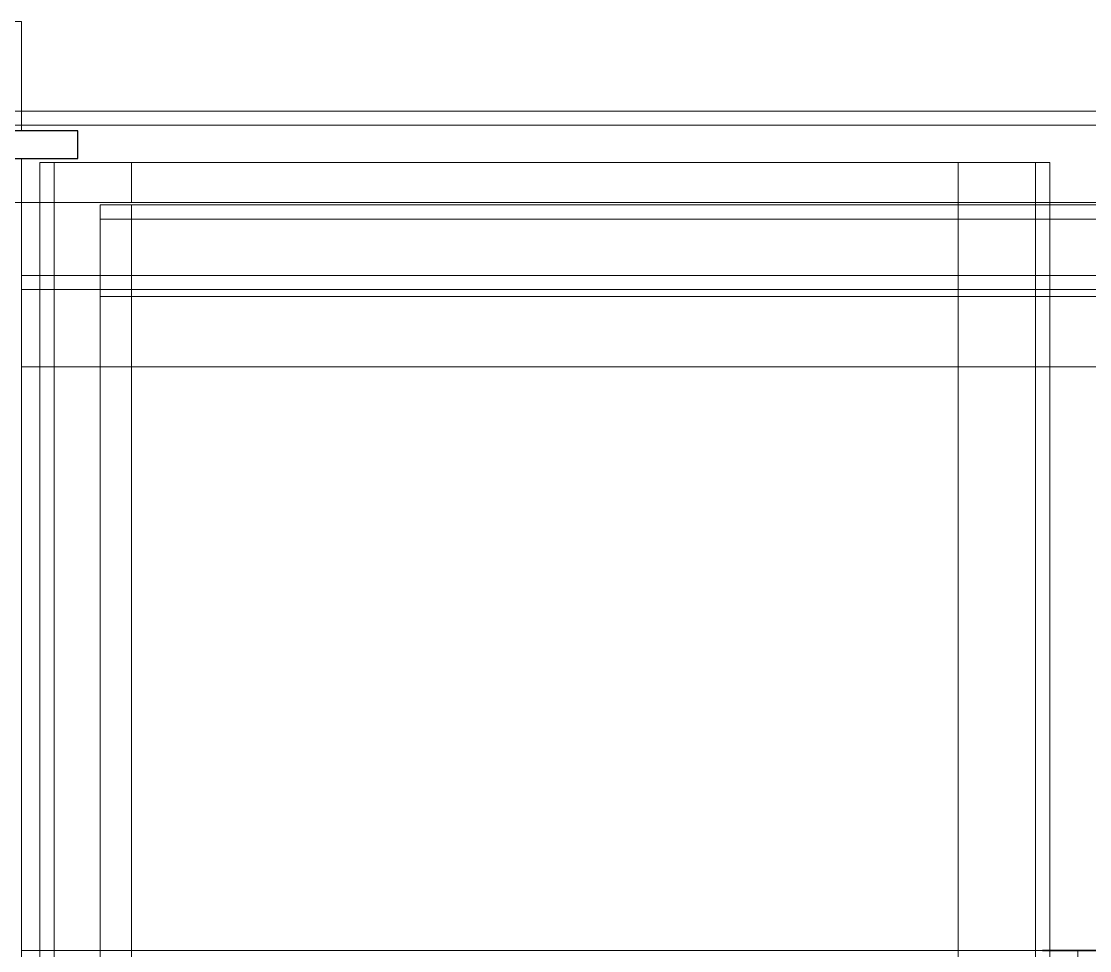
# Model space of a CAD drawing. Header units: centimetres. Extents: x -1906 to 5208, y -261 to 2955.
# Drawn here: x -134.28 to -111.54, y 2182.06 to 2201.85 of the extents above; entities that cross this region are included whole.
import ezdxf

# ---------------------------------------------------------------- set-up
doc = ezdxf.new("R2010")
doc.units = ezdxf.units.CM
doc.linetypes.add('_Overhead', pattern=[0.47625, 0.3175, -0.15875])
for name, color, linetype, lineweight in [('A-WALL', 7, 'Continuous', 18), ('S-BEAM', 7, 'Continuous', 18), ('S-COLS', 7, 'Continuous', 18)]:
    doc.layers.add(name, color=color, linetype=linetype, lineweight=lineweight)

# ---------------------------------------------------------------- blocks, each defined once
blk = doc.blocks.new('Costanera Perfil Z - Parametrizado - h_22cm-1721855-N01 - Planta trazado tuberias refrig exist_ - detalle 1')
at = {"layer": 'S-BEAM', "color": 254, "true_color": 0xcccccc}
for p, q in [((8.796, 1931.15), (8.796, 248.74)), ((8.796, 1931.15), (8.796, 248.74)), ((10.446, 322.543), (10.446, 248.74)), ((10.446, 322.543), (10.446, 248.74)), ((10.746, 322.545), (10.746, 248.74)), ((10.746, 322.545), (10.746, 248.74))]:
    blk.add_line(p, q, dxfattribs=at)
blk = doc.blocks.new('Costanera Perfil Z - Parametrizado - h_22cm-1724867-N01 - Planta trazado tuberias refrig exist_ - detalle 1')
at = {"layer": 'S-BEAM', "color": 254, "true_color": 0xcccccc}
for p, q in [((-6.796, 1126.939), (8.796, 1126.939)), ((8.796, 1126.939), (-6.796, 1126.939)), ((8.796, 1126.939), (10.446, 1126.939)), ((10.446, 1126.939), (8.796, 1126.939)), ((8.796, 1126.939), (10.746, 1126.939)), ((10.446, 1126.939), (8.796, 1126.939)), ((8.796, 1126.939), (8.796, 1108.679)), ((8.796, 1126.939), (8.796, 1108.679)), ((10.746, 1126.939), (10.446, 1126.939)), ((10.446, 1126.939), (10.446, 1108.679)), ((10.446, 1126.939), (10.446, 1108.679)), ((10.746, 1126.939), (10.746, 1108.679)), ((10.746, 1126.939), (10.746, 1108.679)), ((8.796, 1108.679), (8.796, 1106.729)), ((8.796, 1108.679), (8.796, 1106.729)), ((10.446, 1108.679), (10.446, 1106.729)), ((10.446, 1108.679), (10.446, 1107.029)), ((10.746, 1108.679), (10.746, 1107.029)), ((10.746, 1108.679), (10.746, 1106.729)), ((10.446, 1107.029), (10.446, 1106.729)), ((10.746, 1107.029), (10.746, 1106.729)), ((8.796, 1106.729), (8.796, 1059.505)), ((8.796, 1106.729), (8.796, 1059.505)), ((10.446, 1106.729), (10.446, 1059.505)), ((10.446, 1106.729), (10.446, 1059.505)), ((10.746, 1106.729), (10.746, 1059.505)), ((10.746, 1106.729), (10.746, 1059.505))]:
    blk.add_line(p, q, dxfattribs=at)
blk = doc.blocks.new('Costanera Perfil Z - Parametrizado - h_22cm-1724786-N01 - Planta trazado tuberias refrig exist_ - detalle 1')
at = {"layer": 'S-BEAM', "color": 254, "true_color": 0xcccccc}
for p, q in [((8.796, 1125.239), (8.796, 1124.844)), ((8.796, 1125.239), (8.796, 1124.844)), ((10.446, 1125.239), (10.446, 1124.844)), ((10.446, 1125.239), (10.446, 1124.844)), ((10.746, 1125.239), (10.746, 1124.844)), ((10.746, 1125.239), (10.746, 1124.844)), ((8.796, 1124.844), (8.796, 1124.544)), ((8.796, 1124.844), (8.796, 1124.544)), ((10.446, 1124.844), (10.446, 1124.544)), ((10.446, 1124.844), (10.446, 1124.544)), ((10.746, 1124.844), (10.746, 1124.544)), ((10.746, 1124.844), (10.746, 1124.544)), ((8.796, 1124.544), (8.796, 1123.561)), ((8.796, 1124.544), (8.796, 1123.561)), ((10.446, 1124.544), (10.446, 1123.561)), ((10.446, 1124.544), (10.446, 1123.561)), ((10.746, 1124.544), (10.746, 1123.561)), ((10.746, 1124.544), (10.746, 1123.561)), ((8.796, 1123.561), (8.796, 1122.894)), ((8.796, 1123.561), (8.796, 1122.894)), ((10.446, 1123.561), (10.446, 1122.894)), ((10.446, 1123.561), (10.446, 1122.894)), ((10.746, 1123.561), (10.746, 1122.894)), ((10.746, 1123.561), (10.746, 1122.894)), ((8.796, 1122.894), (8.796, 1105.302)), ((8.796, 1122.894), (8.796, 1105.302)), ((10.446, 1122.894), (10.446, 1105.302)), ((10.446, 1122.894), (10.446, 1105.302)), ((10.746, 1122.894), (10.746, 1105.302)), ((10.746, 1122.894), (10.746, 1105.302)), ((8.796, 1105.302), (8.796, 1103.652)), ((8.796, 1105.302), (8.796, 1103.652)), ((10.446, 1105.302), (10.446, 1103.652)), ((10.446, 1105.302), (10.446, 1103.652)), ((10.746, 1105.302), (10.746, 1103.652)), ((10.746, 1105.302), (10.746, 1103.652)), ((8.796, 1103.652), (8.796, 1103.352)), ((8.796, 1103.652), (8.796, 1103.352)), ((10.446, 1103.652), (10.446, 1103.352)), ((10.446, 1103.652), (10.446, 1103.352)), ((10.746, 1103.652), (10.746, 1103.352)), ((10.746, 1103.652), (10.746, 1103.352)), ((8.796, 1103.352), (8.796, 1056.127)), ((8.796, 1103.352), (8.796, 1056.127)), ((10.446, 1103.352), (10.446, 1056.127)), ((10.446, 1103.352), (10.446, 1056.127)), ((10.746, 1103.352), (10.746, 1056.127)), ((10.746, 1103.352), (10.746, 1056.127))]:
    blk.add_line(p, q, dxfattribs=at)
blk = doc.blocks.new('Costanera Perfil Z - Parametrizado - h_22cm-1724570-N01 - Planta trazado tuberias refrig exist_ - detalle 1')
at = {"layer": 'S-BEAM', "color": 254, "true_color": 0xcccccc}
for p, q in [((-10.446, 967.218), (-10.746, 967.218)), ((-10.746, 967.218), (8.796, 967.218)), ((-10.746, 967.218), (-10.746, 966.364)), ((-10.746, 967.218), (-10.746, 966.364)), ((8.796, 967.218), (-10.446, 967.218)), ((-10.446, 967.218), (-8.796, 967.218)), ((-8.796, 967.218), (-10.446, 967.218)), ((-10.446, 967.218), (-10.446, 966.364)), ((-10.446, 967.218), (-10.446, 966.364)), ((-8.796, 967.218), (-8.796, 966.364)), ((-8.796, 967.218), (-8.796, 966.364)), ((10.446, 967.218), (8.796, 967.218)), ((8.796, 967.218), (10.446, 967.218)), ((10.446, 967.218), (8.796, 967.218)), ((8.796, 967.218), (10.746, 967.218)), ((8.796, 967.218), (8.796, 966.364)), ((8.796, 967.218), (8.796, 966.364)), ((10.746, 967.218), (10.446, 967.218)), ((10.446, 967.218), (10.446, 966.364)), ((10.446, 967.218), (10.446, 966.364)), ((10.746, 966.364), (10.746, 967.218)), ((10.746, 967.218), (10.746, 966.364)), ((-10.746, 966.364), (-10.746, 948.772)), ((-10.746, 966.364), (-10.746, 948.772)), ((-10.446, 966.364), (-10.446, 948.772)), ((-10.446, 966.364), (-10.446, 948.772)), ((8.796, 966.364), (8.796, 948.772)), ((8.796, 966.364), (8.796, 948.772)), ((10.446, 966.364), (10.446, 948.772)), ((10.746, 948.772), (10.746, 966.364)), ((-8.796, 966.314), (-8.796, 966.014)), ((-8.796, 966.314), (-8.796, 966.014)), ((10.446, 966.314), (10.446, 964.364)), ((10.746, 966.314), (10.746, 964.364)), ((-8.796, 966.014), (-8.796, 964.364)), ((-8.796, 966.014), (-8.796, 964.364)), ((-8.796, 964.364), (-8.796, 948.772)), ((-8.796, 964.364), (-8.796, 948.772)), ((10.446, 964.364), (10.446, 948.772)), ((10.746, 964.364), (10.746, 948.772))]:
    blk.add_line(p, q, dxfattribs=at)
blk = doc.blocks.new('Costanera Perfil Z - Parametrizado - h_22cm-V9-N01 - Planta trazado tuberias refrig exist_ - detalle 1')
at = {"layer": 'S-BEAM', "color": 254, "true_color": 0xcccccc}
for p, q in [((-10.446, 967.218), (-10.746, 967.218)), ((-10.746, 967.218), (-10.446, 967.218)), ((-10.746, 967.218), (-10.746, 966.364)), ((-10.746, 967.218), (-10.746, 966.364)), ((-8.796, 967.218), (-10.446, 967.218)), ((-10.446, 967.218), (-8.796, 967.218)), ((-8.796, 967.218), (-10.446, 967.218)), ((-10.446, 967.218), (-8.796, 967.218)), ((-10.446, 967.218), (-10.446, 966.364)), ((-10.446, 967.218), (-10.446, 966.364)), ((8.796, 967.218), (-8.796, 967.218)), ((-8.796, 967.218), (8.796, 967.218)), ((-8.796, 967.218), (-8.796, 966.364)), ((-8.796, 967.218), (-8.796, 966.364)), ((10.446, 967.218), (8.796, 967.218)), ((8.796, 967.218), (10.446, 967.218)), ((10.446, 967.218), (8.796, 967.218)), ((8.796, 967.218), (10.446, 967.218)), ((8.796, 967.218), (8.796, 966.364)), ((8.796, 967.218), (8.796, 966.364)), ((10.746, 967.218), (10.446, 967.218)), ((10.446, 967.218), (10.746, 967.218)), ((10.446, 967.218), (10.446, 966.364)), ((10.446, 967.218), (10.446, 966.364)), ((10.746, 966.364), (10.746, 967.218)), ((10.746, 967.218), (10.746, 966.364)), ((-10.746, 966.364), (-10.746, 964.814)), ((-10.746, 966.364), (-10.746, 964.814)), ((-10.446, 966.364), (-10.446, 964.814)), ((-10.446, 966.364), (-10.446, 964.814)), ((-8.796, 966.314), (-8.796, 966.014)), ((-8.796, 966.314), (-8.796, 966.014)), ((8.796, 966.314), (8.796, 966.014)), ((8.796, 966.314), (8.796, 966.014)), ((10.446, 966.314), (10.446, 966.014)), ((10.446, 966.314), (10.446, 966.014)), ((10.746, 966.014), (10.746, 966.314)), ((10.746, 966.314), (10.746, 966.014)), ((-8.796, 966.014), (-8.796, 964.814)), ((-8.796, 966.014), (-8.796, 964.814)), ((8.796, 966.014), (8.796, 964.364)), ((8.796, 966.014), (8.796, 964.364)), ((10.446, 966.014), (10.446, 964.364)), ((10.446, 966.014), (10.446, 964.814)), ((10.746, 964.364), (10.746, 966.014)), ((10.746, 966.014), (10.746, 964.814)), ((-10.746, 964.814), (-10.746, 962.864)), ((-10.746, 964.814), (-10.746, 964.514)), ((-10.446, 964.814), (-10.446, 964.514)), ((-10.446, 964.814), (-10.446, 962.864)), ((-8.796, 964.814), (-8.796, 964.514)), ((-8.796, 964.814), (-8.796, 964.514)), ((10.446, 964.814), (10.446, 964.364)), ((10.746, 964.814), (10.746, 964.364)), ((-10.746, 964.514), (-10.746, 962.864)), ((-10.446, 964.514), (-10.446, 962.864)), ((-8.796, 964.514), (-8.796, 964.364)), ((-8.796, 964.514), (-8.796, 964.364)), ((-8.796, 964.364), (-8.796, 962.864)), ((-8.796, 964.364), (-8.796, 962.864)), ((8.796, 964.364), (8.796, 948.772)), ((8.796, 964.364), (8.796, 948.772)), ((10.446, 964.364), (10.446, 948.772)), ((10.446, 964.364), (10.446, 962.864)), ((10.746, 948.772), (10.746, 964.364)), ((10.746, 964.364), (10.746, 962.864)), ((-10.746, 962.864), (-10.746, 948.772)), ((-10.746, 962.864), (-10.746, 948.772)), ((-10.446, 962.864), (-10.446, 948.772)), ((-10.446, 962.864), (-10.446, 948.772)), ((-8.796, 962.864), (-8.796, 948.772)), ((-8.796, 962.864), (-8.796, 948.772)), ((10.446, 962.864), (10.446, 948.772)), ((10.746, 962.864), (10.746, 948.772))]:
    blk.add_line(p, q, dxfattribs=at)
blk = doc.blocks.new('Costanera Perfil Z - Parametrizado - h_22cm-V10-N01 - Planta trazado tuberias refrig exist_ - detalle 1')
at = {"layer": 'S-BEAM', "color": 254, "true_color": 0xcccccc}
for p, q in [((-10.446, 967.218), (-10.746, 967.218)), ((-10.746, 967.218), (-10.446, 967.218)), ((-10.746, 967.218), (-10.746, 966.364)), ((-10.746, 967.218), (-10.746, 966.364)), ((-8.796, 967.218), (-10.446, 967.218)), ((-10.446, 967.218), (-8.796, 967.218)), ((-8.796, 967.218), (-10.446, 967.218)), ((-10.446, 967.218), (-8.796, 967.218)), ((-10.446, 967.218), (-10.446, 966.364)), ((-10.446, 967.218), (-10.446, 966.364)), ((8.796, 967.218), (-8.796, 967.218)), ((-8.796, 967.218), (8.796, 967.218)), ((-8.796, 967.218), (-8.796, 966.364)), ((-8.796, 967.218), (-8.796, 966.364)), ((10.446, 967.218), (8.796, 967.218)), ((8.796, 967.218), (10.446, 967.218)), ((10.446, 967.218), (8.796, 967.218)), ((8.796, 967.218), (10.446, 967.218)), ((8.796, 967.218), (8.796, 966.364)), ((8.796, 967.218), (8.796, 966.364)), ((10.746, 967.218), (10.446, 967.218)), ((10.446, 967.218), (10.746, 967.218)), ((10.446, 967.218), (10.446, 966.364)), ((10.446, 967.218), (10.446, 966.364)), ((10.746, 966.364), (10.746, 967.218)), ((10.746, 967.218), (10.746, 966.364)), ((-10.746, 966.364), (-10.746, 964.814)), ((-10.746, 966.364), (-10.746, 964.814)), ((-10.446, 966.364), (-10.446, 964.814)), ((-10.446, 966.364), (-10.446, 964.814)), ((-8.796, 966.314), (-8.796, 966.014)), ((-8.796, 966.314), (-8.796, 966.014)), ((8.796, 966.314), (8.796, 966.014)), ((8.796, 966.314), (8.796, 966.014)), ((10.446, 966.314), (10.446, 966.014)), ((10.446, 966.314), (10.446, 966.014)), ((10.746, 966.014), (10.746, 966.314)), ((10.746, 966.314), (10.746, 966.014)), ((-8.796, 966.014), (-8.796, 964.814)), ((-8.796, 966.014), (-8.796, 964.814)), ((8.796, 966.014), (8.796, 964.814)), ((8.796, 966.014), (8.796, 964.814)), ((10.446, 966.014), (10.446, 964.814)), ((10.446, 966.014), (10.446, 964.814)), ((10.746, 964.814), (10.746, 966.014)), ((10.746, 966.014), (10.746, 964.814)), ((-10.746, 964.814), (-10.746, 964.514)), ((-10.746, 964.814), (-10.746, 964.514)), ((-10.446, 964.814), (-10.446, 964.514)), ((-10.446, 964.814), (-10.446, 964.514)), ((-8.796, 964.814), (-8.796, 964.514)), ((-8.796, 964.814), (-8.796, 964.514)), ((8.796, 964.814), (8.796, 964.514)), ((8.796, 964.814), (8.796, 964.514)), ((10.446, 964.814), (10.446, 964.514)), ((10.446, 964.814), (10.446, 964.514)), ((10.746, 964.514), (10.746, 964.814)), ((10.746, 964.814), (10.746, 964.514)), ((-10.746, 964.514), (-10.746, 962.864)), ((-10.746, 964.514), (-10.746, 962.864)), ((-10.446, 964.514), (-10.446, 962.864)), ((-10.446, 964.514), (-10.446, 962.864)), ((-8.796, 964.514), (-8.796, 964.364)), ((-8.796, 964.514), (-8.796, 964.364)), ((8.796, 964.514), (8.796, 964.364)), ((8.796, 964.514), (8.796, 964.364)), ((10.446, 964.514), (10.446, 964.364)), ((10.446, 964.514), (10.446, 964.364)), ((10.746, 964.364), (10.746, 964.514)), ((10.746, 964.514), (10.746, 964.364)), ((-8.796, 964.364), (-8.796, 962.864)), ((-8.796, 964.364), (-8.796, 962.864)), ((8.796, 964.364), (8.796, 962.864)), ((8.796, 964.364), (8.796, 962.864)), ((10.446, 964.364), (10.446, 962.864)), ((10.446, 964.364), (10.446, 962.864)), ((10.746, 962.864), (10.746, 964.364)), ((10.746, 964.364), (10.746, 962.864)), ((-10.746, 962.864), (-10.746, 948.772)), ((-10.746, 962.864), (-10.746, 950.433)), ((-10.446, 962.864), (-10.446, 950.433)), ((-10.446, 962.864), (-10.446, 948.772)), ((-8.796, 962.864), (-8.796, 950.433)), ((-8.796, 962.864), (-8.796, 950.433)), ((8.796, 962.864), (8.796, 948.772)), ((8.796, 962.864), (8.796, 948.772)), ((10.446, 962.864), (10.446, 948.772)), ((10.446, 962.864), (10.446, 948.772)), ((10.746, 948.772), (10.746, 962.864)), ((10.746, 962.864), (10.746, 948.772))]:
    blk.add_line(p, q, dxfattribs=at)
blk = doc.blocks.new('Costanera Perfil Z - Parametrizado - h_22cm-V11-N01 - Planta trazado tuberias refrig exist_ - detalle 1')
at = {"layer": 'S-BEAM', "color": 254, "true_color": 0xcccccc}
for p, q in [((-10.446, 967.218), (-10.746, 967.218)), ((-10.746, 967.218), (-10.446, 967.218)), ((-10.746, 967.218), (-10.746, 966.364)), ((-10.746, 967.218), (-10.746, 966.364)), ((-8.796, 967.218), (-10.446, 967.218)), ((-10.446, 967.218), (-8.796, 967.218)), ((-8.796, 967.218), (-10.446, 967.218)), ((-10.446, 967.218), (-8.796, 967.218)), ((-10.446, 967.218), (-10.446, 966.364)), ((-10.446, 967.218), (-10.446, 966.364)), ((8.796, 967.218), (-8.796, 967.218)), ((-8.796, 967.218), (8.796, 967.218)), ((-8.796, 967.218), (-8.796, 966.364)), ((-8.796, 967.218), (-8.796, 966.364)), ((10.446, 967.218), (8.796, 967.218)), ((8.796, 967.218), (10.446, 967.218)), ((10.446, 967.218), (8.796, 967.218)), ((8.796, 967.218), (10.446, 967.218)), ((8.796, 967.218), (8.796, 966.364)), ((8.796, 967.218), (8.796, 966.364)), ((10.746, 967.218), (10.446, 967.218)), ((10.446, 967.218), (10.746, 967.218)), ((10.446, 967.218), (10.446, 966.364)), ((10.446, 967.218), (10.446, 966.364)), ((10.746, 966.364), (10.746, 967.218)), ((10.746, 967.218), (10.746, 966.364)), ((-10.746, 966.364), (-10.746, 964.814)), ((-10.746, 966.364), (-10.746, 964.814)), ((-10.446, 966.364), (-10.446, 964.814)), ((-10.446, 966.364), (-10.446, 964.814)), ((-8.796, 966.314), (-8.796, 966.014)), ((-8.796, 966.314), (-8.796, 966.014)), ((8.796, 966.314), (8.796, 966.014)), ((8.796, 966.314), (8.796, 966.014)), ((10.446, 966.314), (10.446, 966.014)), ((10.446, 966.314), (10.446, 966.014)), ((10.746, 966.014), (10.746, 966.314)), ((10.746, 966.314), (10.746, 966.014)), ((-8.796, 966.014), (-8.796, 964.814)), ((-8.796, 966.014), (-8.796, 964.814)), ((8.796, 966.014), (8.796, 964.814)), ((8.796, 966.014), (8.796, 964.814)), ((10.446, 966.014), (10.446, 964.814)), ((10.446, 966.014), (10.446, 964.814)), ((10.746, 964.814), (10.746, 966.014)), ((10.746, 966.014), (10.746, 964.814)), ((-10.746, 964.814), (-10.746, 964.514)), ((-10.746, 964.814), (-10.746, 964.514)), ((-10.446, 964.814), (-10.446, 964.514)), ((-10.446, 964.814), (-10.446, 964.514)), ((-8.796, 964.814), (-8.796, 964.514)), ((-8.796, 964.814), (-8.796, 964.514)), ((8.796, 964.814), (8.796, 964.514)), ((8.796, 964.814), (8.796, 964.514)), ((10.446, 964.814), (10.446, 964.514)), ((10.446, 964.814), (10.446, 964.514)), ((10.746, 964.514), (10.746, 964.814)), ((10.746, 964.814), (10.746, 964.514)), ((-10.746, 964.514), (-10.746, 962.864)), ((-10.746, 964.514), (-10.746, 962.864)), ((-10.446, 964.514), (-10.446, 962.864)), ((-10.446, 964.514), (-10.446, 962.864)), ((-8.796, 964.514), (-8.796, 964.364)), ((-8.796, 964.514), (-8.796, 964.364)), ((8.796, 964.514), (8.796, 964.364)), ((8.796, 964.514), (8.796, 964.364)), ((10.446, 964.514), (10.446, 964.364)), ((10.446, 964.514), (10.446, 964.364)), ((10.746, 964.364), (10.746, 964.514)), ((10.746, 964.514), (10.746, 964.364)), ((-8.796, 964.364), (-8.796, 962.864)), ((-8.796, 964.364), (-8.796, 962.864)), ((8.796, 964.364), (8.796, 962.864)), ((8.796, 964.364), (8.796, 962.864)), ((10.446, 964.364), (10.446, 962.864)), ((10.446, 964.364), (10.446, 962.864)), ((10.746, 962.864), (10.746, 964.364)), ((10.746, 964.364), (10.746, 962.864)), ((-10.746, 962.864), (-10.746, 950.433)), ((-10.746, 962.864), (-10.746, 950.433)), ((-10.446, 962.864), (-10.446, 950.433)), ((-10.446, 962.864), (-10.446, 950.433)), ((-8.796, 962.864), (-8.796, 950.433)), ((-8.796, 962.864), (-8.796, 950.433)), ((8.796, 962.864), (8.796, 950.433)), ((8.796, 962.864), (8.796, 950.433)), ((10.446, 962.864), (10.446, 950.433)), ((10.446, 962.864), (10.446, 950.433)), ((10.746, 950.433), (10.746, 962.864)), ((10.746, 962.864), (10.746, 950.433))]:
    blk.add_line(p, q, dxfattribs=at)
blk = doc.blocks.new('Costanera Perfil Z - Parametrizado - h_22cm-V12-N01 - Planta trazado tuberias refrig exist_ - detalle 1')
at = {"layer": 'S-BEAM', "color": 254, "true_color": 0xcccccc}
for p, q in [((-10.446, 967.218), (-10.746, 967.218)), ((-10.746, 967.218), (-10.446, 967.218)), ((-10.746, 967.218), (-10.746, 966.364)), ((-10.746, 967.218), (-10.746, 966.364)), ((-8.796, 967.218), (-10.446, 967.218)), ((-10.446, 967.218), (-8.796, 967.218)), ((-8.796, 967.218), (-10.446, 967.218)), ((-10.446, 967.218), (-8.796, 967.218)), ((-10.446, 967.218), (-10.446, 966.364)), ((-10.446, 967.218), (-10.446, 966.364)), ((8.796, 967.218), (-8.796, 967.218)), ((-8.796, 967.218), (8.796, 967.218)), ((-8.796, 967.218), (-8.796, 966.364)), ((-8.796, 967.218), (-8.796, 966.364)), ((10.446, 967.218), (8.796, 967.218)), ((8.796, 967.218), (10.446, 967.218)), ((10.446, 967.218), (8.796, 967.218)), ((8.796, 967.218), (10.446, 967.218)), ((8.796, 967.218), (8.796, 966.364)), ((8.796, 967.218), (8.796, 966.364)), ((10.746, 967.218), (10.446, 967.218)), ((10.446, 967.218), (10.746, 967.218)), ((10.446, 967.218), (10.446, 966.364)), ((10.446, 967.218), (10.446, 966.364)), ((10.746, 966.364), (10.746, 967.218)), ((10.746, 967.218), (10.746, 966.364)), ((-10.746, 966.364), (-10.746, 964.814)), ((-10.746, 966.364), (-10.746, 964.814)), ((-10.446, 966.364), (-10.446, 964.814)), ((-10.446, 966.364), (-10.446, 964.814)), ((-8.796, 966.314), (-8.796, 966.014)), ((-8.796, 966.314), (-8.796, 966.014)), ((8.796, 966.314), (8.796, 966.014)), ((8.796, 966.314), (8.796, 966.014)), ((10.446, 966.314), (10.446, 966.014)), ((10.446, 966.314), (10.446, 966.014)), ((10.746, 966.014), (10.746, 966.314)), ((10.746, 966.314), (10.746, 966.014)), ((-8.796, 966.014), (-8.796, 964.814)), ((-8.796, 966.014), (-8.796, 964.814)), ((8.796, 966.014), (8.796, 964.814)), ((8.796, 966.014), (8.796, 964.814)), ((10.446, 966.014), (10.446, 964.814)), ((10.446, 966.014), (10.446, 964.814)), ((10.746, 964.814), (10.746, 966.014)), ((10.746, 966.014), (10.746, 964.814)), ((-10.746, 964.814), (-10.746, 964.514)), ((-10.746, 964.814), (-10.746, 964.514)), ((-10.446, 964.814), (-10.446, 964.514)), ((-10.446, 964.814), (-10.446, 964.514)), ((-8.796, 964.814), (-8.796, 964.514)), ((-8.796, 964.814), (-8.796, 964.514)), ((8.796, 964.814), (8.796, 964.514)), ((8.796, 964.814), (8.796, 964.514)), ((10.446, 964.814), (10.446, 964.514)), ((10.446, 964.814), (10.446, 964.514)), ((10.746, 964.514), (10.746, 964.814)), ((10.746, 964.814), (10.746, 964.514)), ((-10.746, 964.514), (-10.746, 962.864)), ((-10.746, 964.514), (-10.746, 962.864)), ((-10.446, 964.514), (-10.446, 962.864)), ((-10.446, 964.514), (-10.446, 962.864)), ((-8.796, 964.514), (-8.796, 964.364)), ((-8.796, 964.514), (-8.796, 964.364)), ((8.796, 964.514), (8.796, 964.364)), ((8.796, 964.514), (8.796, 964.364)), ((10.446, 964.514), (10.446, 964.364)), ((10.446, 964.514), (10.446, 964.364)), ((10.746, 964.364), (10.746, 964.514)), ((10.746, 964.514), (10.746, 964.364)), ((-8.796, 964.364), (-8.796, 962.864)), ((-8.796, 964.364), (-8.796, 962.864)), ((8.796, 964.364), (8.796, 962.864)), ((8.796, 964.364), (8.796, 962.864)), ((10.446, 964.364), (10.446, 962.864)), ((10.446, 964.364), (10.446, 962.864)), ((10.746, 962.864), (10.746, 964.364)), ((10.746, 964.364), (10.746, 962.864)), ((-10.746, 962.864), (-10.746, 950.433)), ((-10.746, 962.864), (-10.746, 950.433)), ((-10.446, 962.864), (-10.446, 950.433)), ((-10.446, 962.864), (-10.446, 950.433)), ((-8.796, 962.864), (-8.796, 950.433)), ((-8.796, 962.864), (-8.796, 950.433)), ((8.796, 962.864), (8.796, 950.433)), ((8.796, 962.864), (8.796, 950.433)), ((10.446, 962.864), (10.446, 950.433)), ((10.446, 962.864), (10.446, 950.433)), ((10.746, 950.433), (10.746, 962.864)), ((10.746, 962.864), (10.746, 950.433))]:
    blk.add_line(p, q, dxfattribs=at)
blk = doc.blocks.new('Costanera Perfil Z - Parametrizado - h_22cm-V13-N01 - Planta trazado tuberias refrig exist_ - detalle 1')
at = {"layer": 'S-BEAM', "color": 254, "true_color": 0xcccccc}
for p, q in [((-10.446, 967.218), (-10.746, 967.218)), ((-10.746, 967.218), (-10.446, 967.218)), ((-10.746, 967.218), (-10.746, 966.364)), ((-10.746, 967.218), (-10.746, 966.364)), ((-8.796, 967.218), (-10.446, 967.218)), ((-10.446, 967.218), (-8.796, 967.218)), ((-8.796, 967.218), (-10.446, 967.218)), ((-10.446, 967.218), (-8.796, 967.218)), ((-10.446, 967.218), (-10.446, 966.364)), ((-10.446, 967.218), (-10.446, 966.364)), ((8.796, 967.218), (-8.796, 967.218)), ((-8.796, 967.218), (8.796, 967.218)), ((-8.796, 967.218), (-8.796, 966.364)), ((-8.796, 967.218), (-8.796, 966.364)), ((10.446, 967.218), (8.796, 967.218)), ((8.796, 967.218), (10.446, 967.218)), ((10.446, 967.218), (8.796, 967.218)), ((8.796, 967.218), (10.446, 967.218)), ((8.796, 967.218), (8.796, 966.364)), ((8.796, 967.218), (8.796, 966.364)), ((10.746, 967.218), (10.446, 967.218)), ((10.446, 967.218), (10.746, 967.218)), ((10.446, 967.218), (10.446, 966.364)), ((10.446, 967.218), (10.446, 966.364)), ((10.746, 966.364), (10.746, 967.218)), ((10.746, 967.218), (10.746, 966.364)), ((-10.746, 966.364), (-10.746, 964.814)), ((-10.746, 966.364), (-10.746, 964.814)), ((-10.446, 966.364), (-10.446, 964.814)), ((-10.446, 966.364), (-10.446, 964.814)), ((-8.796, 966.314), (-8.796, 966.014)), ((-8.796, 966.314), (-8.796, 966.014)), ((8.796, 966.314), (8.796, 966.014)), ((8.796, 966.314), (8.796, 966.014)), ((10.446, 966.314), (10.446, 966.014)), ((10.446, 966.314), (10.446, 966.014)), ((10.746, 966.014), (10.746, 966.314)), ((10.746, 966.314), (10.746, 966.014)), ((-8.796, 966.014), (-8.796, 964.814)), ((-8.796, 966.014), (-8.796, 964.814)), ((8.796, 966.014), (8.796, 964.814)), ((8.796, 966.014), (8.796, 964.814)), ((10.446, 966.014), (10.446, 964.814)), ((10.446, 966.014), (10.446, 964.814)), ((10.746, 964.814), (10.746, 966.014)), ((10.746, 966.014), (10.746, 964.814)), ((-10.746, 964.814), (-10.746, 964.514)), ((-10.746, 964.814), (-10.746, 964.514)), ((-10.446, 964.814), (-10.446, 964.514)), ((-10.446, 964.814), (-10.446, 964.514)), ((-8.796, 964.814), (-8.796, 964.514)), ((-8.796, 964.814), (-8.796, 964.514)), ((8.796, 964.814), (8.796, 964.514)), ((8.796, 964.814), (8.796, 964.514)), ((10.446, 964.814), (10.446, 964.514)), ((10.446, 964.814), (10.446, 964.514)), ((10.746, 964.514), (10.746, 964.814)), ((10.746, 964.814), (10.746, 964.514)), ((-10.746, 964.514), (-10.746, 962.864)), ((-10.746, 964.514), (-10.746, 962.864)), ((-10.446, 964.514), (-10.446, 962.864)), ((-10.446, 964.514), (-10.446, 962.864)), ((-8.796, 964.514), (-8.796, 964.364)), ((-8.796, 964.514), (-8.796, 964.364)), ((8.796, 964.514), (8.796, 964.364)), ((8.796, 964.514), (8.796, 964.364)), ((10.446, 964.514), (10.446, 964.364)), ((10.446, 964.514), (10.446, 964.364)), ((10.746, 964.364), (10.746, 964.514)), ((10.746, 964.514), (10.746, 964.364)), ((-8.796, 964.364), (-8.796, 962.864)), ((-8.796, 964.364), (-8.796, 962.864)), ((8.796, 964.364), (8.796, 962.864)), ((8.796, 964.364), (8.796, 962.864)), ((10.446, 964.364), (10.446, 962.864)), ((10.446, 964.364), (10.446, 962.864)), ((10.746, 962.864), (10.746, 964.364)), ((10.746, 964.364), (10.746, 962.864)), ((-10.746, 962.864), (-10.746, 950.433)), ((-10.746, 962.864), (-10.746, 950.433)), ((-10.446, 962.864), (-10.446, 950.433)), ((-10.446, 962.864), (-10.446, 950.433)), ((-8.796, 962.864), (-8.796, 950.433)), ((-8.796, 962.864), (-8.796, 950.433)), ((8.796, 962.864), (8.796, 950.433)), ((8.796, 962.864), (8.796, 950.433)), ((10.446, 962.864), (10.446, 950.433)), ((10.446, 962.864), (10.446, 950.433)), ((10.746, 950.433), (10.746, 962.864)), ((10.746, 962.864), (10.746, 950.433))]:
    blk.add_line(p, q, dxfattribs=at)
blk = doc.blocks.new('PQ_RVR_EST-01_ZZ_ZZ_MO_T_A_rvt-1-N01 - Planta trazado tuberias refrig exist_ - detalle 1')
at = {"layer": 'S-BEAM', "color": 254, "true_color": 0xcccccc}
for p, q in [((-138.971, 2201.853), (-134.28, 2201.853)), ((-134.28, 2201.853), (-138.971, 2201.853)), ((-134.28, 2201.853), (-134.28, 2199.942)), ((-134.28, 2199.942), (-134.28, 2201.853)), ((-134.28, 2201.853), (-134.28, 2199.942)), ((-134.28, 2201.853), (-134.28, 2199.942)), ((-134.28, 2199.942), (-134.28, 2199.518)), ((-134.28, 2199.642), (-134.28, 2199.942)), ((-134.28, 2199.942), (-134.28, 2199.642)), ((-134.28, 2199.942), (-134.28, 2199.642)), ((-134.28, 2199.518), (-134.28, 2199.642)), ((-134.28, 2199.642), (-134.28, 2199.518)), ((-134.28, 2199.642), (-134.28, 2199.518)), ((-134.28, 2198.935), (-134.28, 2178.45)), ((-134.28, 2197.992), (-134.28, 2198.935)), ((-134.28, 2198.935), (-134.28, 2197.992)), ((-134.28, 2198.935), (-134.28, 2197.992)), ((-134.28, 2180.4), (-134.28, 2197.992)), ((-134.28, 2197.992), (-134.28, 2180.4)), ((-134.28, 2197.992), (-134.28, 2180.4))]:
    blk.add_line(p, q, dxfattribs=at)
at = {"layer": 'S-COLS', "color": 253, "lineweight": 25, "true_color": 0xaaaaaa}
for p, q in [((-133.076, 2199.518), (-138.971, 2199.518)), ((-133.076, 2198.935), (-133.076, 2199.518)), ((-145.576, 2198.935), (-133.076, 2198.935))]:
    blk.add_line(p, q, dxfattribs=at)
at = {"layer": 'S-BEAM', "color": 254, "linetype": '_Overhead', "lineweight": 18, "true_color": 0xd4d4d4, "rotation": 90.00000000000001}
for name, p in [('Costanera Perfil Z - Parametrizado - h_22cm-1721855-N01 - Planta trazado tuberias refrig exist_ - detalle 1', (183.571, 2189.196)), ('Costanera Perfil Z - Parametrizado - h_22cm-1724867-N01 - Planta trazado tuberias refrig exist_ - detalle 1', (994.336, 2187.196)), ('Costanera Perfil Z - Parametrizado - h_22cm-1724786-N01 - Planta trazado tuberias refrig exist_ - detalle 1', (990.959, 2185.696))]:
    blk.add_blockref(name, p, dxfattribs=at)
at = {"layer": 'S-BEAM', "color": 254, "linetype": '_Overhead', "lineweight": 18, "true_color": 0xd4d4d4}
for name in ['Costanera Perfil Z - Parametrizado - h_22cm-1724570-N01 - Planta trazado tuberias refrig exist_ - detalle 1', 'Costanera Perfil Z - Parametrizado - h_22cm-V9-N01 - Planta trazado tuberias refrig exist_ - detalle 1', 'Costanera Perfil Z - Parametrizado - h_22cm-V10-N01 - Planta trazado tuberias refrig exist_ - detalle 1', 'Costanera Perfil Z - Parametrizado - h_22cm-V11-N01 - Planta trazado tuberias refrig exist_ - detalle 1', 'Costanera Perfil Z - Parametrizado - h_22cm-V12-N01 - Planta trazado tuberias refrig exist_ - detalle 1', 'Costanera Perfil Z - Parametrizado - h_22cm-V13-N01 - Planta trazado tuberias refrig exist_ - detalle 1']:
    blk.add_blockref(name, (-123.139, 1231.628), dxfattribs=at)
blk = doc.blocks.new('PQ_RVR_ARQ-01_ZZ_ZZ_MO_T_A_rvt-1-N01 - Planta trazado tuberias refrig exist_ - detalle 1')
at = {"layer": 'A-WALL', "color": 253, "true_color": 0xaaaaaa}
for p, q in [((-134.28, 2182.062), (-133.885, 2182.062)), ((-133.885, 2182.062), (-134.28, 2182.062)), ((-133.885, 2182.062), (-133.585, 2182.062)), ((-133.585, 2182.062), (-133.885, 2182.062)), ((-133.585, 2182.062), (-132.603, 2182.062)), ((-132.603, 2182.062), (-133.585, 2182.062)), ((-132.603, 2182.062), (-131.935, 2182.062)), ((-131.935, 2182.062), (-132.603, 2182.062)), ((-131.935, 2182.062), (-114.343, 2182.062)), ((-114.343, 2182.062), (-131.935, 2182.062)), ((-114.343, 2182.062), (-112.693, 2182.062)), ((-112.693, 2182.062), (-114.343, 2182.062)), ((-112.693, 2182.062), (-112.393, 2182.062)), ((-112.543, 2182.062), (-112.693, 2182.062)), ((-112.393, 2182.062), (-112.543, 2182.062)), ((-112.393, 2182.062), (-111.793, 2182.062)), ((-111.793, 2182.062), (-112.393, 2182.062)), ((-111.793, 2167.462), (-111.793, 2182.062)), ((-111.793, 2182.062), (-111.293, 2182.062))]:
    blk.add_line(p, q, dxfattribs=at)
at = {"layer": 'A-WALL', "color": 253, "lineweight": 25, "true_color": 0xaaaaaa}
for p, q in [((-112.393, 2182.062), (-112.543, 2182.062)), ((-112.543, 2182.062), (-112.393, 2182.062)), ((-111.293, 2182.062), (-112.393, 2182.062)), ((-112.393, 2182.062), (-111.293, 2182.062))]:
    blk.add_line(p, q, dxfattribs=at)

msp = doc.modelspace()

# ---------------------------------------------------------------- block references
at = {"lineweight": 5}
for name in ['PQ_RVR_ARQ-01_ZZ_ZZ_MO_T_A_rvt-1-N01 - Planta trazado tuberias refrig exist_ - detalle 1', 'PQ_RVR_EST-01_ZZ_ZZ_MO_T_A_rvt-1-N01 - Planta trazado tuberias refrig exist_ - detalle 1']:
    msp.add_blockref(name, (0, 0), dxfattribs=at)

doc.saveas('drawing.dxf')
